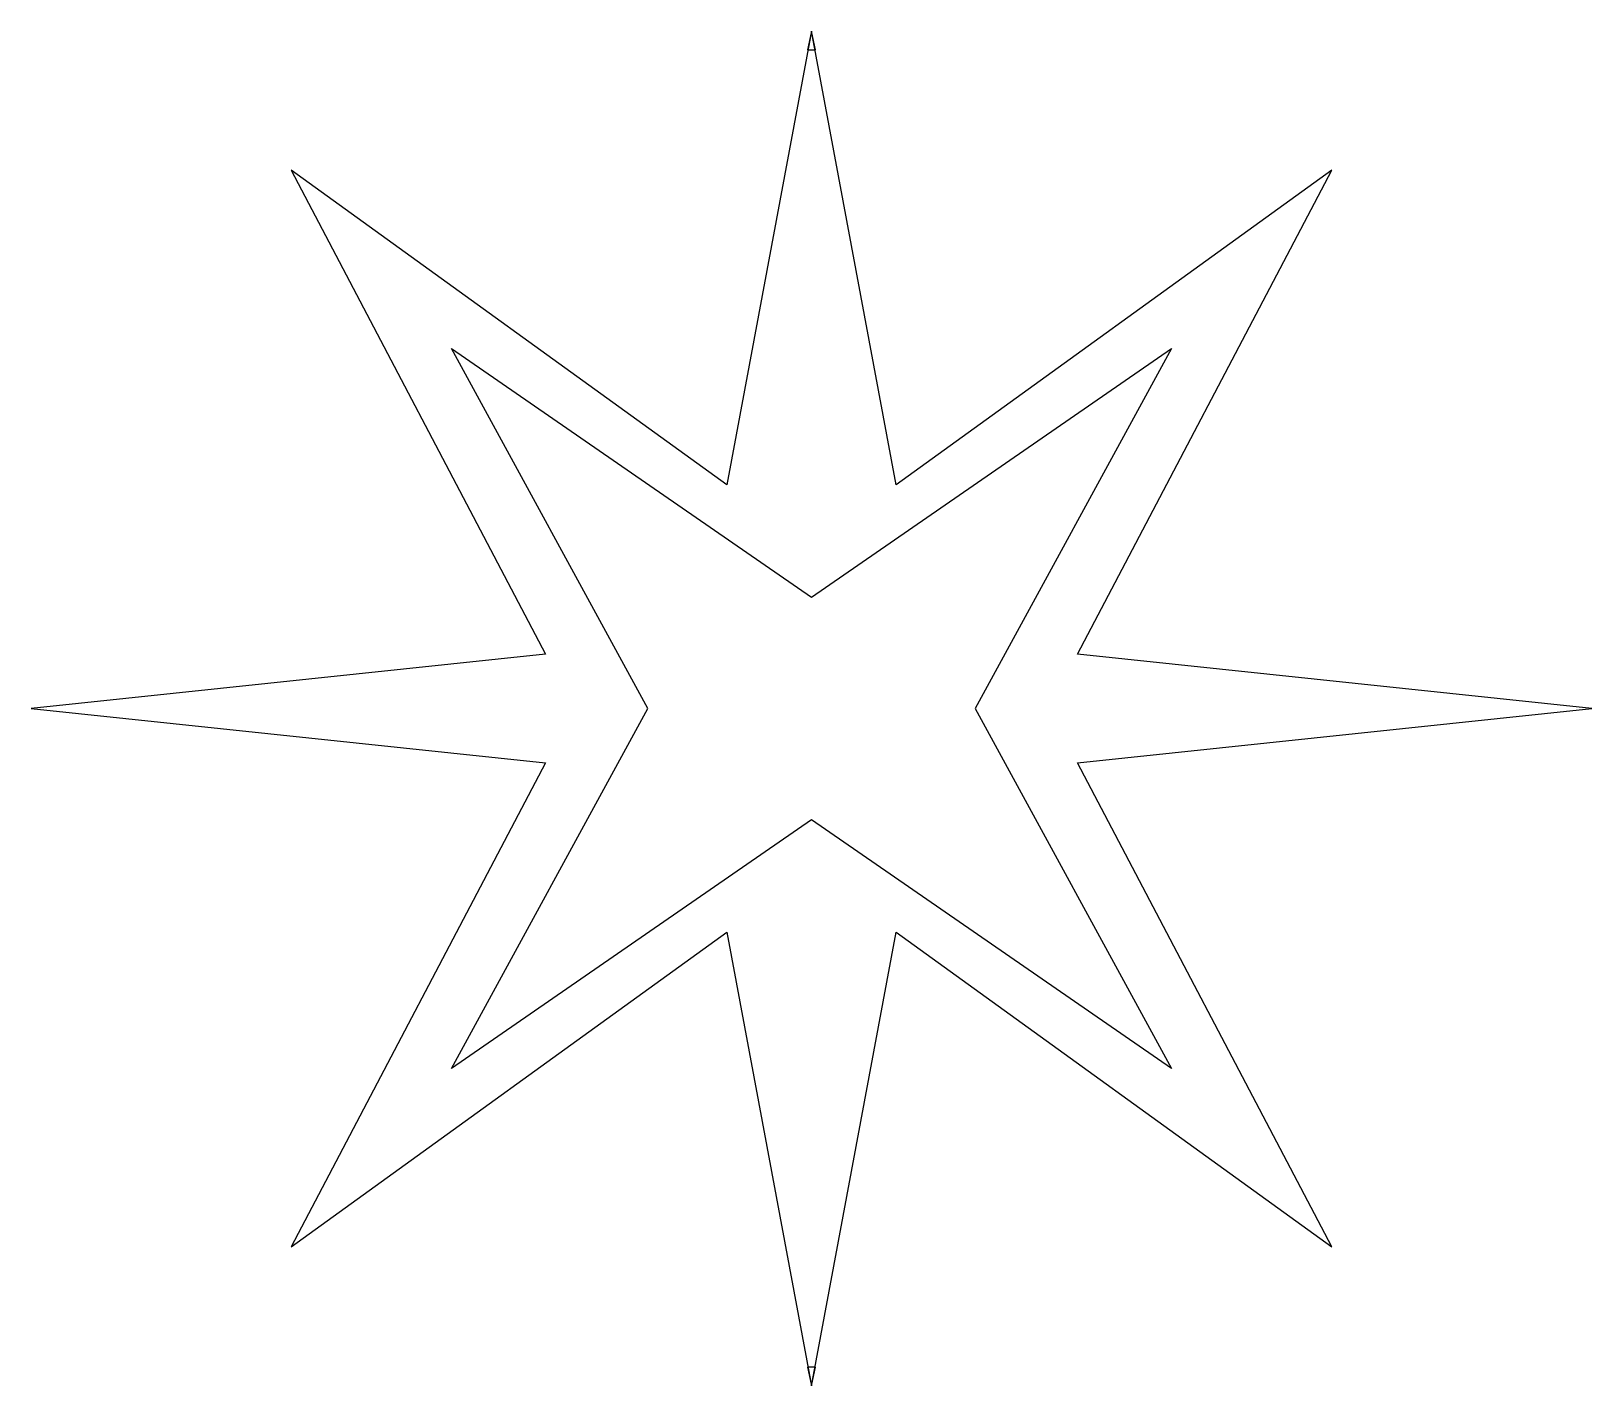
# Model space of a CAD drawing. Header units: centimetres. Extents: x -10.6 to 10.6, y -9.2 to 9.2.
import ezdxf

# ---------------------------------------------------------------- set-up
doc = ezdxf.new("R2010")
doc.units = ezdxf.units.CM
doc.header["$MEASUREMENT"] = 0
doc.layers.add('Camada 1', color=7, linetype='Continuous')

msp = doc.modelspace()

# ---------------------------------------------------------------- linework, layer by layer
at = {"layer": 'Camada 1'}
for points, knots in [([(0.05345, -8.93089), (0.05345, -8.93089), (0.00008, -9.18431), (0.00008, -9.18431), (0.00008, -9.18431), (0.00008, -9.18431), (-1.14776, -3.03396), (-1.14776, -3.03396), (-1.14776, -3.03396), (-1.14776, -3.03396), (-7.05212, -7.29817), (-7.05212, -7.29817), (-7.05212, -7.29817), (-7.05212, -7.29817), (-3.6078, -0.73788), (-3.6078, -0.73788), (-3.6078, -0.73788), (-3.6078, -0.73788), (-10.57844, -0.00001), (-10.57844, -0.00001), (-10.57844, -0.00001), (-10.57844, -0.00001), (-3.60781, 0.73789), (-3.60781, 0.73789), (-3.60781, 0.73789), (-3.60781, 0.73789), (-7.05212, 7.2978), (-7.05212, 7.2978), (-7.05212, 7.2978), (-7.05212, 7.2978), (-1.14773, 3.03399), (-1.14773, 3.03399), (-1.14773, 3.03399), (-1.14773, 3.03399), (0.00011, 9.18434), (0.00011, 9.18434), (0.00011, 9.18434), (0.00011, 9.18434), (0.05348, 8.93092), (0.05348, 8.93092), (0.05348, 8.93092), (0.05348, 8.93092), (-0.05284, 8.93092), (-0.05284, 8.93092), (-0.05284, 8.93092), (-0.05284, 8.93092), (0.00011, 9.18434), (0.00011, 9.18434), (0.00011, 9.18434), (0.00011, 9.18434), (1.14795, 3.03399), (1.14795, 3.03399), (1.14795, 3.03399), (1.14795, 3.03399), (7.05255, 7.2978), (7.05255, 7.2978), (7.05255, 7.2978), (7.05255, 7.2978), (3.6082, 0.73788), (3.6082, 0.73788), (3.6082, 0.73788), (3.6082, 0.73788), (10.57844, -0.00002), (10.57844, -0.00002), (10.57844, -0.00002), (10.57844, -0.00002), (3.6082, -0.73792), (3.6082, -0.73792), (3.6082, -0.73792), (3.6082, -0.73792), (7.05255, -7.29821), (7.05255, -7.29821), (7.05255, -7.29821), (7.05255, -7.29821), (1.14795, -3.03396), (1.14795, -3.03396), (1.14795, -3.03396), (1.14795, -3.03396), (0.00011, -9.18431), (0.00011, -9.18431), (0.00011, -9.18431), (0.00011, -9.18431), (-0.05283, -8.93089), (-0.05283, -8.93089), (-0.05283, -8.93089), (-0.05283, -8.93089), (0.05345, -8.93089), (0.05345, -8.93089)], [0, 0, 0, 0, 0.04347826, 0.04347826, 0.04347826, 0.04347826, 0.08695652, 0.08695652, 0.08695652, 0.08695652, 0.13043478, 0.13043478, 0.13043478, 0.13043478, 0.17391304, 0.17391304, 0.17391304, 0.17391304, 0.2173913, 0.2173913, 0.2173913, 0.2173913, 0.26086957, 0.26086957, 0.26086957, 0.26086957, 0.30434783, 0.30434783, 0.30434783, 0.30434783, 0.34782609, 0.34782609, 0.34782609, 0.34782609, 0.39130435, 0.39130435, 0.39130435, 0.39130435, 0.43478261, 0.43478261, 0.43478261, 0.43478261, 0.47826087, 0.47826087, 0.47826087, 0.47826087, 0.52173913, 0.52173913, 0.52173913, 0.52173913, 0.56521739, 0.56521739, 0.56521739, 0.56521739, 0.60869565, 0.60869565, 0.60869565, 0.60869565, 0.65217391, 0.65217391, 0.65217391, 0.65217391, 0.69565217, 0.69565217, 0.69565217, 0.69565217, 0.73913043, 0.73913043, 0.73913043, 0.73913043, 0.7826087, 0.7826087, 0.7826087, 0.7826087, 0.82608696, 0.82608696, 0.82608696, 0.82608696, 0.86956522, 0.86956522, 0.86956522, 0.86956522, 0.91304348, 0.91304348, 0.91304348, 0.91304348, 1, 1, 1, 1]), ([(4.88119, -4.88134), (4.88119, -4.88134), (2.21877, 0.00012), (2.21877, 0.00012), (2.21877, 0.00012), (2.21877, 0.00012), (4.88119, 4.88094), (4.88119, 4.88094), (4.88119, 4.88094), (4.88119, 4.88094), (0.00003, 1.50896), (0.00003, 1.50896), (0.00003, 1.50896), (0.00003, 1.50896), (-4.8808, 4.88094), (-4.8808, 4.88094), (-4.8808, 4.88094), (-4.8808, 4.88094), (-2.21806, 0.00012), (-2.21806, 0.00012), (-2.21806, 0.00012), (-2.21806, 0.00012), (-4.8808, -4.88134), (-4.8808, -4.88134), (-4.8808, -4.88134), (-4.8808, -4.88134), (0.00002, -1.5087), (0.00002, -1.5087), (0.00002, -1.5087), (0.00002, -1.5087), (4.88119, -4.88134), (4.88119, -4.88134)], [0, 0, 0, 0, 0.11111111, 0.11111111, 0.11111111, 0.11111111, 0.22222222, 0.22222222, 0.22222222, 0.22222222, 0.33333333, 0.33333333, 0.33333333, 0.33333333, 0.44444444, 0.44444444, 0.44444444, 0.44444444, 0.55555556, 0.55555556, 0.55555556, 0.55555556, 0.66666667, 0.66666667, 0.66666667, 0.66666667, 0.77777778, 0.77777778, 0.77777778, 0.77777778, 1, 1, 1, 1])]:
    msp.add_open_spline(points, degree=3, knots=knots, dxfattribs=at)

doc.saveas('drawing.dxf')
